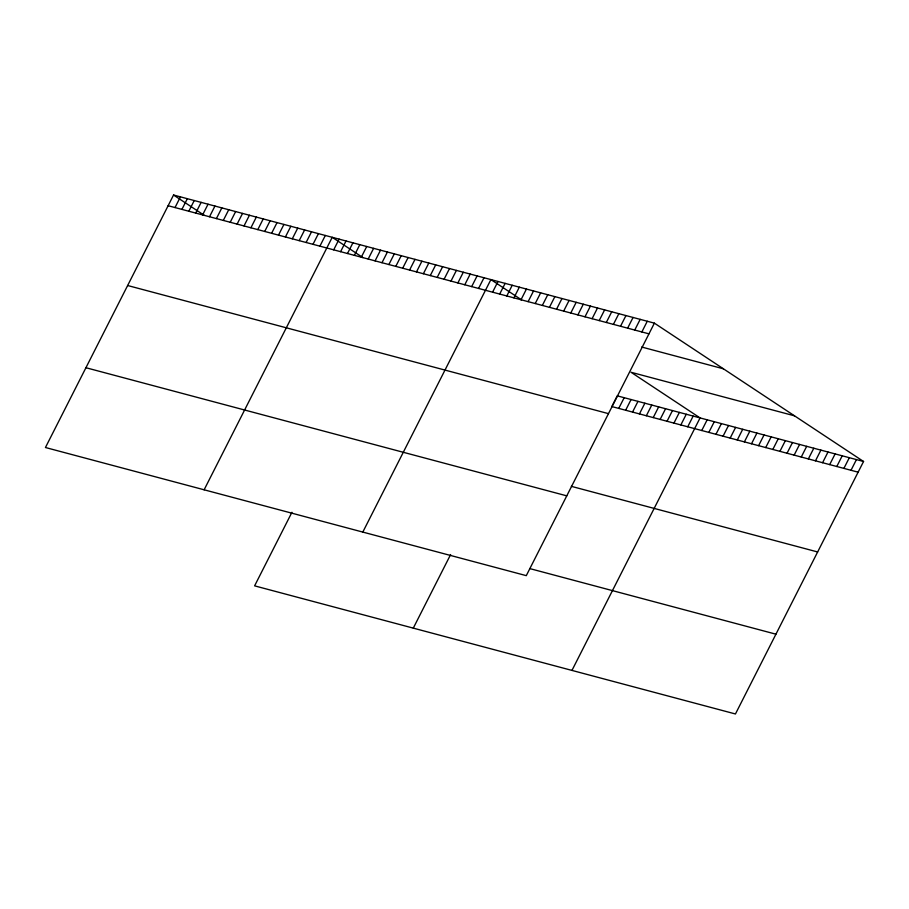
<?xml version="1.0" encoding="UTF-8"?>
<svg xmlns="http://www.w3.org/2000/svg" width="909" height="909" viewBox="0 0 909 909"><rect width="100%" height="100%" fill="white"/><g stroke="black" fill="none" stroke-linecap="round" stroke-linejoin="round"><path stroke-width="1.36" d="M654.389 323.149L173.551 195.026L45.45 447.512L526.288 575.647L654.389 323.149L863.55 461.488L735.449 713.974L254.611 585.851L291.937 512.29M175.017 207.559L180.448 196.867M181.914 209.4L187.345 198.696M188.822 211.24L194.242 200.537M195.719 213.07L201.139 202.377M202.616 214.91L208.047 204.218M209.513 216.751L214.944 206.059M216.41 218.592L221.841 207.888M223.307 220.433L228.738 209.729M230.216 222.262L235.636 211.57M237.113 224.103L242.533 213.41M244.01 225.943L249.441 215.251M250.907 227.784L256.338 217.081M257.804 229.613L263.235 218.921M264.712 231.454L270.132 220.762M271.609 233.295L277.029 222.603M278.506 235.136L283.926 224.432M285.403 236.976L290.835 226.273M292.3 238.806L297.732 228.114M299.197 240.646L304.629 229.954M306.106 242.487L311.526 231.795M313.003 244.328L318.423 233.624M319.9 246.169L325.32 235.465M204.127 489.803L332.228 237.306L362.907 257.599M333.694 249.839L339.125 239.147M340.591 251.679L346.022 240.987M347.499 253.52L352.919 242.817M354.396 255.361L359.816 244.657M361.293 257.19L366.725 246.498M368.19 259.031L373.622 248.339M375.087 260.872L380.519 250.18M381.985 262.712L387.416 252.009M388.893 264.542L394.313 253.85M395.79 266.382L401.21 255.69M402.687 268.223L408.118 257.531M409.584 270.064L415.015 259.36M416.481 271.905L421.912 261.201M423.378 273.734L428.809 263.042M430.287 275.575L435.706 264.883M437.184 277.415L442.603 266.723M444.081 279.256L449.512 268.553M450.978 281.097L456.409 270.393M457.875 282.926L463.306 272.234M464.783 284.767L470.203 274.075M471.68 286.608L477.1 275.916M478.577 288.448L483.997 277.745M362.805 532.083L490.905 279.586L521.573 299.879M492.587 292.175L498.007 281.483M499.689 294.073L505.12 283.381M506.802 295.97L512.221 285.267M513.903 297.857L519.334 287.164M521.016 299.754L526.436 289.062M528.118 301.652L533.549 290.948M535.231 303.538L540.662 292.846M542.343 305.435L547.763 294.743M549.445 307.333L554.876 296.629M556.558 309.219L561.978 298.527M563.66 311.117L569.091 300.424M570.772 313.014L576.192 302.311M413.288 628.13L450.614 554.57M577.874 314.9L583.305 304.208M584.987 316.798L590.418 306.106M592.1 318.695L597.52 307.992M599.201 320.593L604.633 309.889M606.314 322.479L611.734 311.787M613.416 324.377L618.847 313.685M620.529 326.274L625.949 315.571M627.63 328.16L633.062 317.468M634.743 330.058L640.175 319.366M641.856 331.955L647.276 321.252M618.745 408.391L624.176 397.699M625.653 410.232L631.073 399.54M632.55 412.072L637.97 401.38M639.447 413.913L644.867 403.21M646.344 415.743L651.776 405.05M653.241 417.583L658.673 406.891M660.139 419.424L665.57 408.732M667.047 421.265L672.467 410.561M673.944 423.105L679.364 412.402M680.841 424.935L686.272 414.243M687.738 426.776L693.169 416.083M571.966 670.41L700.066 417.924L631.039 372.27L794.523 415.833M701.748 430.514L707.168 419.81M708.85 432.4L714.281 421.708M715.962 434.297L721.394 423.605M723.075 436.195L728.495 425.492M730.177 438.081L735.608 427.389M737.29 439.979L742.71 429.287M744.391 441.876L749.823 431.173M751.504 443.774L756.924 433.07M758.606 445.66L764.037 434.968M765.719 447.558L771.15 436.865M772.832 449.455L778.252 438.752M779.933 451.341L785.365 440.649M787.046 453.239L792.466 442.547M794.148 455.136L799.579 444.433M801.261 457.022L806.681 446.33M808.362 458.92L813.794 448.228M815.475 460.818L820.907 450.114M822.588 462.704L828.008 452.012M829.69 464.601L835.121 453.909M836.803 466.499L842.223 455.795M843.904 468.385L849.336 457.693M851.017 470.283L856.437 459.59M168.12 205.718L648.958 333.842M641.663 347.022L723.405 368.804M863.55 461.488L617.279 395.858L611.848 406.562L858.119 472.18M127.635 285.517L608.473 413.64M571.363 486.349L817.645 551.968M85.935 367.725L566.773 495.848M529.663 568.557L775.934 634.187M173.551 195.026L204.23 215.308"/></g></svg>
